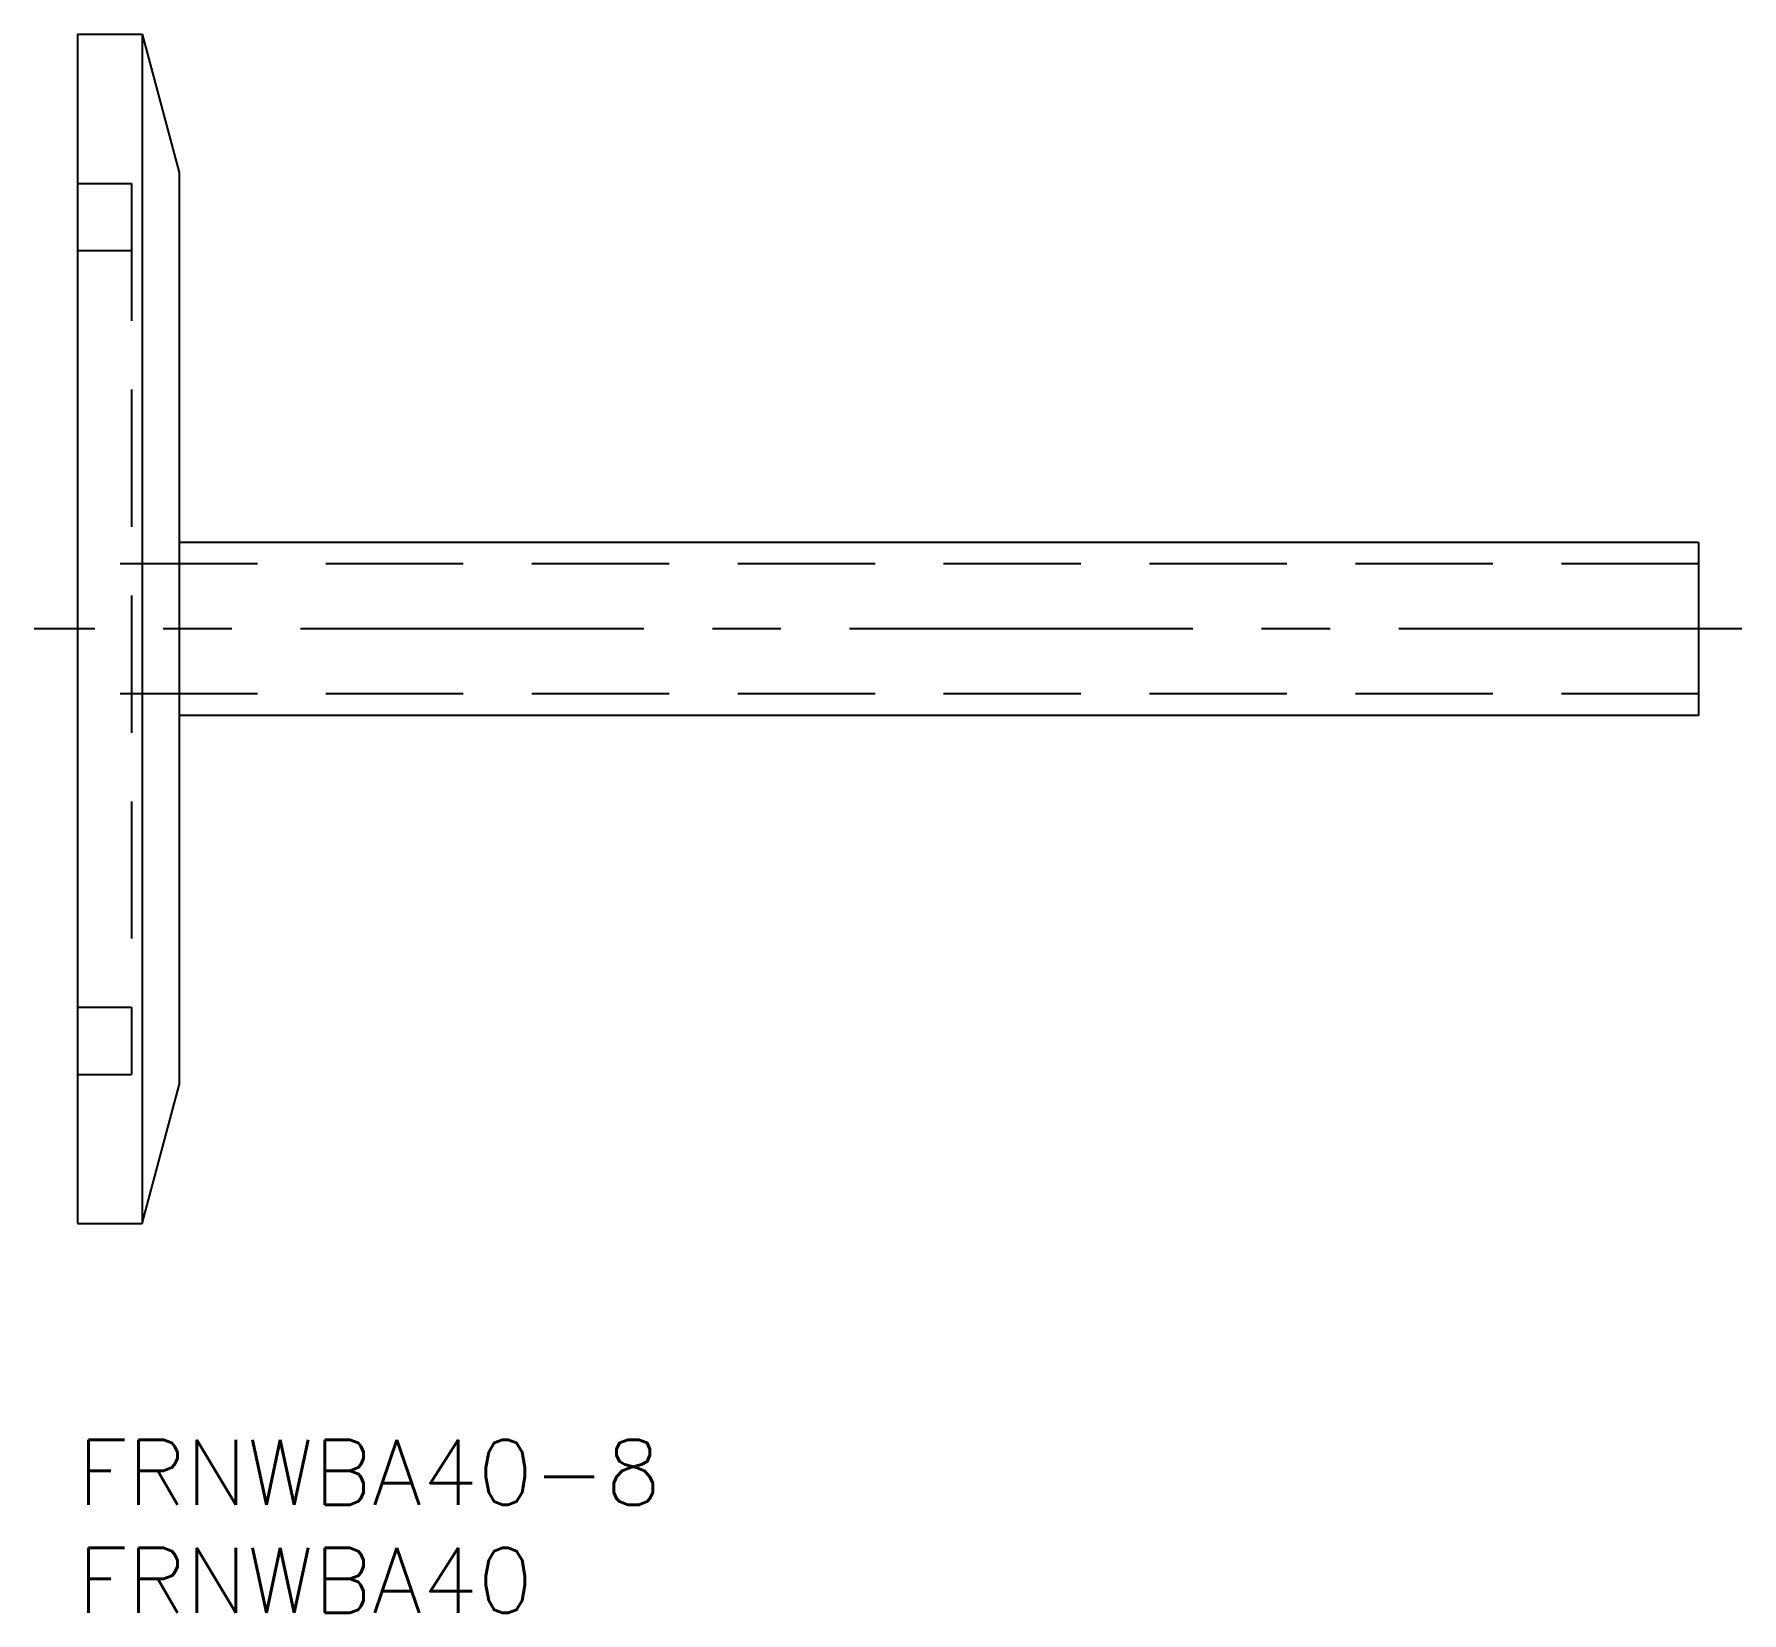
# Model space of a CAD drawing. Extents: x -2 to 77, y -8 to 65.
import ezdxf

# ---------------------------------------------------------------- set-up
doc = ezdxf.new("R2010")
doc.units = 0
doc.header["$LTSCALE"] = 0.5
doc.linetypes.add('CENTER', pattern=[50.8, 31.75, -6.35, 6.35, -6.35])
doc.linetypes.add('DASHED', pattern=[19.05, 12.7, -6.35])
for name, color, linetype in [('MSM_CENTER', 1, 'CENTER'), ('MSM_CONTINUOUS', 7, 'CONTINUOUS'), ('MSM_DASHED', 4, 'DASHED'), ('MSM_PART_NUMBER', 7, 'CONTINUOUS')]:
    doc.layers.add(name, color=color, linetype=linetype)
doc.styles.get("Standard").update_dxf_attribs({"font": 'txt.shx', "height": 3, "bigfont": 'bigfont.shx'})

# ---------------------------------------------------------------- blocks, each defined once
blk = doc.blocks.new('*U4')
at = {"layer": 'MSM_PART_NUMBER'}
blk.add_text('FRNWBA40-8', height=3, dxfattribs=at).set_placement((0, -3))
blk = doc.blocks.new('*U5')
at = {"layer": 'MSM_PART_NUMBER'}
blk.add_text('FRNWBA40', height=3, dxfattribs=at).set_placement((0, -8))

msp = doc.modelspace()

# ---------------------------------------------------------------- linework, layer by layer
at = {"layer": 'MSM_CENTER'}
msp.add_line((77, 37.5), (-2, 37.5), dxfattribs=at)
at = {"layer": 'MSM_CONTINUOUS'}
for p, q in [((0, 65), (0, 10)), ((0, 65), (3, 65)), ((3, 65), (3, 10)), ((3, 65), (4.715, 58.6)), ((4.715, 58.6), (4.715, 16.4)), ((75, 41.5), (4.715, 41.5)), ((75, 41.5), (75, 33.5)), ((75, 33.5), (4.715, 33.5)), ((3, 10), (4.715, 16.4)), ((0, 10), (3, 10))]:
    msp.add_line(p, q, dxfattribs=at)
at = {"layer": 'MSM_DASHED'}
for p, q in [((0, 58.1), (2.5, 58.1)), ((2.5, 58.1), (2.5, 16.9)), ((0, 55), (2.5, 55)), ((75, 40.5), (0, 40.5)), ((75, 34.5), (0, 34.5)), ((0, 20), (2.5, 20)), ((0, 16.9), (2.5, 16.9))]:
    msp.add_line(p, q, dxfattribs=at)

# ---------------------------------------------------------------- block references
at = {"layer": 'MSM_CONTINUOUS'}
for name in ['*U4', '*U5']:
    msp.add_blockref(name, (0, 0), dxfattribs=at)

doc.saveas('drawing.dxf')
